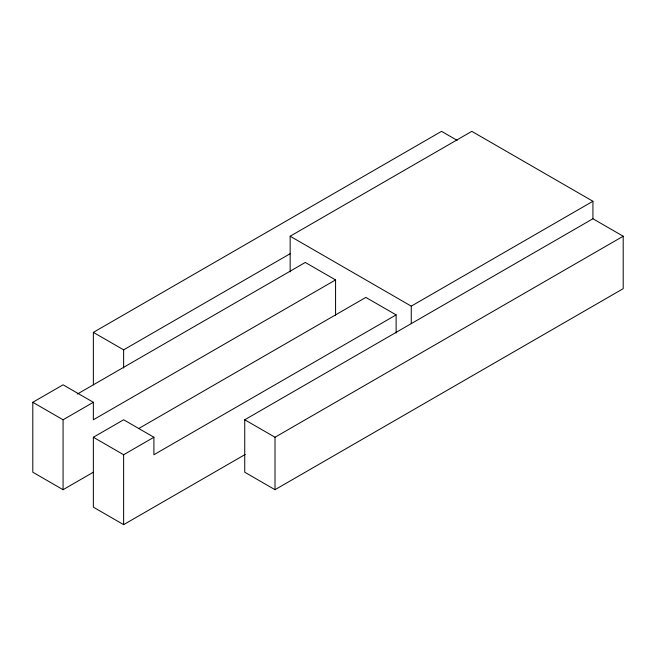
<?xml version="1.0" encoding="UTF-8"?>
<svg xmlns="http://www.w3.org/2000/svg" width="656" height="656" viewBox="0 0 656 656"><rect width="100%" height="100%" fill="white"/><g stroke="black" fill="none" stroke-linecap="round" stroke-linejoin="round"><path stroke-width="0.98" d="M93.357 384.81L93.357 332.371L441.537 131.348L457.109 140.335M290.157 271.863L290.157 236.226L471.812 131.348L592.926 201.269L592.926 218.751L244.737 419.774L244.737 472.213L275.012 489.696L623.2 288.673L623.2 236.226L592.926 218.751M93.259 472.271L63.074 489.696L32.8 472.213L32.8 402.292L63.074 384.81L93.357 402.292L93.357 419.774L335.569 279.932L335.569 315.224M93.357 332.371L123.631 349.853L290.157 253.708M77.269 394.092L305.294 262.449L335.569 279.932M32.8 402.292L63.074 419.774L93.357 402.292M245.229 454.444L123.631 524.652L93.357 507.17L93.357 437.249L123.631 419.774L153.906 437.249L153.906 454.731L396.126 314.888L396.126 333.043M138.711 428.54L365.843 297.406L396.126 314.888M93.357 437.249L123.631 454.731L153.906 437.249M290.157 236.226L411.263 306.147L592.926 201.269M244.737 419.774L275.012 437.249L623.2 236.226M411.263 306.147L411.263 323.629M275.012 437.249L275.012 489.696M123.631 349.853L123.631 368M123.631 454.731L123.631 524.652M63.074 419.774L63.074 489.696"/></g></svg>
